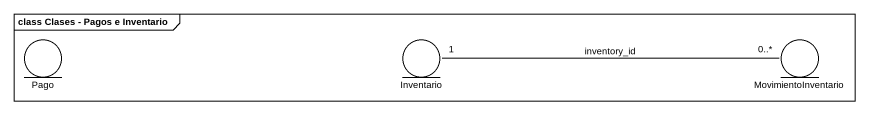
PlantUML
@startuml
mainframe class Clases - Pagos e Inventario
entity Pago
entity Inventario
entity MovimientoInventario
MovimientoInventario "0..*" -left- "1" Inventario : inventory_id
@enduml
